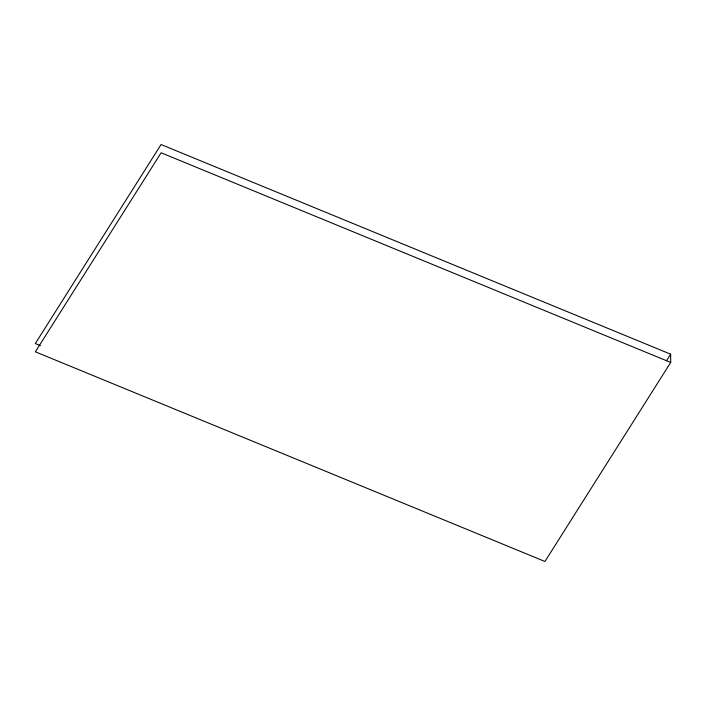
<?xml version="1.0" encoding="UTF-8"?>
<svg xmlns="http://www.w3.org/2000/svg" width="706" height="706" viewBox="0 0 706 706"><rect width="100%" height="100%" fill="white"/><g stroke="black" fill="none" stroke-linecap="round" stroke-linejoin="round"><path stroke-width="1.06" d="M666.535 360.695L670.647 354.191L161.065 144.527L35.3 343.557L40.392 345.658M670.7 362.443L544.935 561.473L35.353 351.809L161.118 152.778L670.7 362.443L670.647 354.191"/></g></svg>
